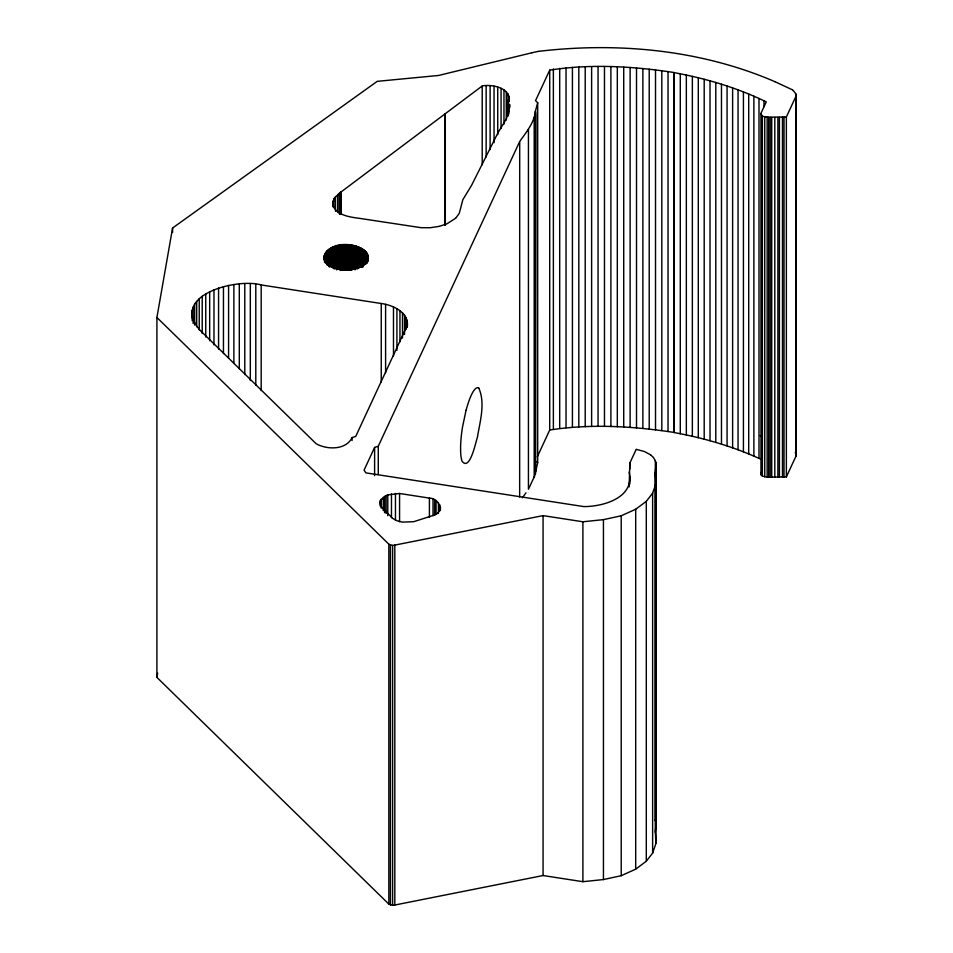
<?xml version="1.0" encoding="UTF-8"?>
<svg xmlns="http://www.w3.org/2000/svg" width="953" height="953" viewBox="0 0 953 953"><rect width="100%" height="100%" fill="white"/><g stroke="black" fill="none" stroke-linecap="round" stroke-linejoin="round"><path stroke-width="1.43" d="M629.159 486.959L629.802 463.146L636.199 449.375M389.027 904.206L392.612 905.35L394.804 905.028L543.067 875.533L582.902 881.692L603.44 879.559L621.213 875.7L635.699 869.172L646.301 861.238L652.626 853.102L655.962 843.357L655.307 832.219L655.307 472.307L655.962 463.885L655.342 460.656L653.508 457.583M655.307 832.219L655.962 823.797L655.819 462.253M795.874 96.456L796.089 94.18L796.089 454.093L795.874 456.38L786.368 476.893L768.69 477.119L768.69 117.207L786.368 116.981L795.874 96.456L795.874 456.38M407.253 322.698L406.121 327.82L355.731 436.403L352.074 437.594C345.999 450.257 326.986 449.84 316.17 443.753L200.416 330.608C168.526 295.573 236.547 277.74 261.193 284.947L381.248 303.519C393.136 305.031 409.587 312.596 407.253 327.165M332.645 206.217L333.895 198.641L339.506 193.149M508.747 114.241L509.652 104.759L507.508 102.674C514.191 88.927 492.129 83.673 482.206 85.984L339.673 193.018M537.313 456.773L549.714 430.041C590.777 423.62 633.209 426.194 674.247 432.459L674.247 72.547C633.209 66.281 590.777 63.696 549.714 70.129L535.538 100.673L537.683 102.757L535.348 111.382C534.49 122.067 526.425 132.086 520.183 140.841M535.741 111.787L535.395 473.986M535.467 113.836L535.467 473.748M325.199 262.23L325.199 253.307L324.199 256.607L324.544 259.347L326.414 262.551L329.345 265.125M156.911 317.48L388.836 544.187L388.836 904.099L156.911 677.392L156.911 317.48L172.588 228.005L377.209 81.35L438.559 75.466L531.786 52.808M156.911 677.392L157.674 673.068M386.108 513.405L386.108 495.56L387.776 494.881L399.569 493.487L429.41 498.109C440.572 498.359 444.634 513.798 431.828 515.871L413.745 521.684L402.261 522.137L396.936 520.743L392.731 518.432L380.473 506.043L379.747 502.576L380.473 500.301L385.929 495.655M466.065 410.159L462.419 427.575A35.916 7.588 -81.2 0 0 460.823 441.656A34.511 7.29 -81.2 0 0 460.585 447.231L460.633 451.948A35.225 7.445 -81.2 0 0 462.074 461.24C469.984 471.795 475.845 441.263 477.405 437.379C479.919 421.56 485.589 403.429 478.811 388.169M535.741 471.711L537.683 462.67L537.683 102.757M652.626 853.102L652.626 493.189L655.962 483.445L655.307 472.307M534.919 475.368L528.438 489.234L528.438 129.322M455.808 218.094L459.263 213.341L462.836 199.689L471.544 185.394L497.811 133.098L506.436 118.744L508.747 111.263M519.659 496.978L519.707 141.473L378.27 446.23L374.612 447.422L364.058 470.163L365.881 472.879L583.772 506.591C603.332 506.662 635.008 497.669 629.159 472.092M760.947 473.26L761.935 471.104M324.461 255.059L324.449 259.55M525.961 492.796L525.46 493.511M524.96 494.226L522.399 497.776M329.393 265.148C340.352 272.725 368.751 272.177 367.513 254.415C359.245 239.87 319.755 240.144 325.545 263.147M389.027 544.294L392.612 545.438L394.804 545.104L543.067 515.621L582.902 521.779L603.44 519.647L621.213 515.787L635.699 509.247L646.301 501.326L652.626 493.189M455.51 218.308L446.874 223.86L439.369 226.314M329.678 248.84L329.678 266.697M532.012 52.749L538.421 51.355M439.011 226.409L430.244 227.719L421.143 227.696L360.091 218.44C350.382 217.117 334.443 215.438 332.645 203.251M538.767 51.319C618.271 42.003 700.967 49.735 774.896 81.672M765.045 116.85L768.499 117.195M765.045 476.762L768.499 477.108M762.209 475.881L760.982 474.761L760.947 113.336L766.26 101.888C737.181 87.736 705.923 78.456 674.164 72.654L674.164 432.567C704.315 438.07 733.989 446.731 761.804 459.68M636.485 449.423L644.264 451.448L650.542 454.795M764.461 116.731L762.376 116.123L762.376 476.035L764.461 476.643M792.479 89.844L774.968 81.708M760.137 435.569L761.268 435.997M792.86 90.118L795.934 93.894M650.732 454.95L653.341 457.404M762.209 115.968L760.947 113.526M536.479 461.502L537.683 462.67M795.267 452.496L795.934 453.807M655.199 820.283L655.819 822.177M760.947 473.438L760.982 474.761M786.368 116.981L786.368 476.893M784.009 117.171L784.009 477.084M782.473 117.279L782.473 477.191M779.423 117.398L779.423 477.322M777.886 117.445L777.886 477.358M774.813 117.445L774.813 477.358M771.739 117.374L771.739 477.286M770.215 117.302L770.215 477.215M767.153 117.088L767.153 477.012M764.747 116.814L764.747 476.726M763.996 100.768L763.996 106.724M758.993 98.457L758.993 458.369M753.894 96.205L753.894 456.118M748.713 94.025L748.713 453.938M743.423 91.917L743.423 451.829M738.063 89.868L738.063 449.78M732.619 87.914L732.619 447.827M727.068 86.032L727.068 445.944M721.469 84.209L721.469 444.134M715.786 82.482L715.786 442.406M710.021 80.838L710.021 440.751M704.196 79.266L704.196 439.178M698.299 77.777L698.299 437.689M692.355 76.371L692.355 436.295M686.339 75.049L686.339 434.961M680.287 73.798L680.287 433.722M668.041 71.558L668.041 431.483M661.811 70.665L661.811 430.577M655.962 463.885L655.962 843.357M655.521 69.855L655.521 429.767M655.342 460.656L655.342 820.581M649.207 69.128L649.207 429.041M646.301 501.326L646.301 861.238M642.87 68.497L642.87 428.409M636.509 67.937L636.509 427.861M635.699 509.247L635.699 869.172M630.124 67.484L630.124 427.409M629.802 463.146L629.802 469.09M629.802 476.524L629.802 483.957M623.727 67.115L623.727 427.039M621.213 515.787L621.213 875.7M617.318 66.829L617.318 426.753M610.897 66.639L610.897 426.551M604.476 66.543L604.476 426.456M603.44 519.647L603.44 879.559M598.055 66.531L598.055 426.444M591.622 66.603L591.622 426.515M585.213 66.781L585.213 426.694M582.902 521.779L582.902 881.692M578.816 67.032L578.816 426.944M572.419 67.377L572.419 427.289M566.034 67.806L566.034 427.718M559.697 68.33L559.697 428.242M553.371 68.938L553.371 428.85M549.714 70.129L549.714 430.041M543.067 515.621L543.067 875.533M535.348 111.382L535.348 471.294M534.192 117.517L534.192 477.429M509.652 104.759L509.652 107.737M509.212 98.278L509.212 101.244M508.95 96.015L508.95 101.959M507.973 93.811L507.973 116.111M507.508 102.674L507.508 116.063M506.269 91.75L506.269 120.007M503.97 89.892L503.97 124.104M501.075 88.319L501.075 128.476M497.74 87.057L497.74 134.647M494.047 86.187L494.047 142.7M490.128 85.687L490.128 149.645M486.149 85.627L486.149 157.019M482.206 85.984L482.206 164.809M445.301 113.681L445.301 225.23M445.158 113.788L445.063 225.408M440.453 507.199L440.453 510.177M439.905 504.887L439.905 510.844M438.416 502.719L438.416 513.131M436.081 500.79L436.081 514.179M434.639 499.968L434.639 514.834M433.019 499.241L433.019 515.597M429.41 498.109L429.41 517.443M406.955 320.125L406.955 327.558M406.014 317.587L406.014 329.476M404.537 315.121L404.537 334.455M402.488 312.798L402.488 338.089M399.95 310.642L399.95 341.877M399.569 493.487L399.569 521.744M396.913 308.689L396.913 350.335M395.459 493.428L395.459 520.195M394.804 545.104L394.804 905.028M393.482 306.973L393.482 356.053M392.612 545.438L392.612 905.35M391.469 493.892L391.469 517.693M390.432 545.092L390.432 905.016M387.776 494.881L387.776 515.704M385.596 304.364L385.596 372.778M384.595 496.334L384.595 512.702M383.261 497.216L383.261 510.605M381.248 303.519L381.248 382.344M381.2 499.205L381.2 508.128M380.473 500.301L380.473 506.246M378.27 446.23L378.27 474.487M374.612 447.422L374.612 475.678M368.061 256.536L368.072 261.039M367.965 255.928L368.025 260.693M367.727 255.023L367.727 260.967M367.513 254.415L367.513 260.36M367.37 254.117L367.37 263.04M367.06 253.534L367.06 262.456M366.726 252.95L366.726 261.872M366.512 252.664L366.512 263.076M366.321 252.378L366.321 262.79M366.107 252.104L366.107 263.993M365.618 251.544L365.618 263.445M365.106 251.02L365.106 264.398M364.82 250.746L364.82 264.124M364.225 250.222L364.225 265.101M363.927 249.972L363.927 264.851M362.926 249.245L362.926 267.09M362.581 249.019L362.581 266.864M362.211 248.781L362.211 266.637M361.854 248.554L361.854 266.411M361.08 248.125L361.08 267.471M360.675 247.923L360.675 267.257M359.841 247.53L359.841 266.864M358.983 247.149L358.983 267.972M358.554 246.97L358.554 267.793M358.102 246.803L358.102 267.626M357.661 246.636L357.661 268.949M356.72 246.327L356.72 268.627M356.243 246.172L356.243 268.484M355.266 245.898L355.266 269.699M354.79 245.779L354.79 269.568M354.278 245.66L354.278 269.449M353.265 245.433L353.265 269.234M352.753 245.338L352.753 269.139M352.074 437.594L352.074 440.56M351.717 245.159L351.717 270.438M350.68 245.016L350.68 270.307M350.144 244.957L350.144 270.235M349.072 244.85L349.072 270.14M348.548 244.814L348.548 270.092M348 244.778L348 270.056M346.928 244.73L346.928 270.021M346.392 244.718L346.392 270.009M345.844 244.718L345.844 270.009M344.772 244.742L344.772 270.021M344.236 244.754L344.236 270.044M343.699 244.79L343.699 270.068M342.627 244.873L342.627 270.152M341.579 244.969L341.579 270.259M341.055 245.028L341.055 270.318M340.924 192.089L340.924 214.342M340.769 192.184L340.769 214.461M340.126 192.673L340.126 213.401M340.03 192.756L340.03 213.508M340.018 245.183L340.018 270.461M339.828 192.899L339.756 213.77M339.602 193.066L339.602 213.913M339.399 193.221L339.375 213.984M338.97 245.362L338.97 269.163M338.47 245.457L338.47 269.258M337.97 245.576L337.97 269.377M337.696 194.531L337.696 212.376M337.469 245.683L337.469 269.485M336.981 245.803L336.981 269.604M336.48 245.934L336.48 269.723M335.504 196.497L335.504 211.363M335.527 246.208L335.527 268.52M335.051 246.362L335.051 268.675M334.158 246.672L334.158 268.984M333.895 198.641L333.895 207.563M333.705 246.851L333.705 267.674M333.264 247.018L333.264 267.841M332.931 200.916L332.931 206.861M332.823 247.196L332.823 268.019M332.394 247.387L332.394 266.721M331.584 247.78L331.584 267.114M331.179 247.983L331.179 267.316M330.405 248.399L330.405 266.244M329.321 249.078L329.321 266.923M328.988 249.317L328.988 265.673M328.642 249.543L328.642 265.911M328.023 250.043L328.023 264.91M327.725 250.294L327.725 265.16M327.153 250.818L327.153 264.207M326.879 251.08L326.879 264.469M326.641 251.342L326.641 264.731M326.164 251.89L326.164 262.301M325.938 252.176L325.938 262.587M325.044 253.605L325.044 261.051M324.77 254.189L324.77 261.634M324.651 254.487L324.544 262.325M324.306 255.69L324.175 260.205M261.193 284.947L261.193 390.539M255.797 284.268L255.797 385.405M250.317 283.899L250.317 380.581M244.79 283.851L244.79 374.565M239.298 284.077L239.298 368.859M233.878 284.637L233.878 363.462M228.577 285.495L228.577 358.364M223.455 286.639L223.455 353.563M218.571 288.068L218.571 349.036M213.972 289.76L213.972 344.795M209.672 291.701L209.672 340.781M205.753 293.893L205.753 337.017M202.215 296.276L202.215 333.467M199.237 298.789L199.237 330.012M196.687 301.47L196.687 326.748M194.662 304.269L194.662 325.092M193.137 307.2L193.137 323.555M192.172 310.19L192.172 320.601M191.732 313.227L191.732 317.694M172.588 228.005L172.588 232.461M466.1 410.326A43.35 9.161 -81.2 0 1 478.823 388.109"/></g></svg>
